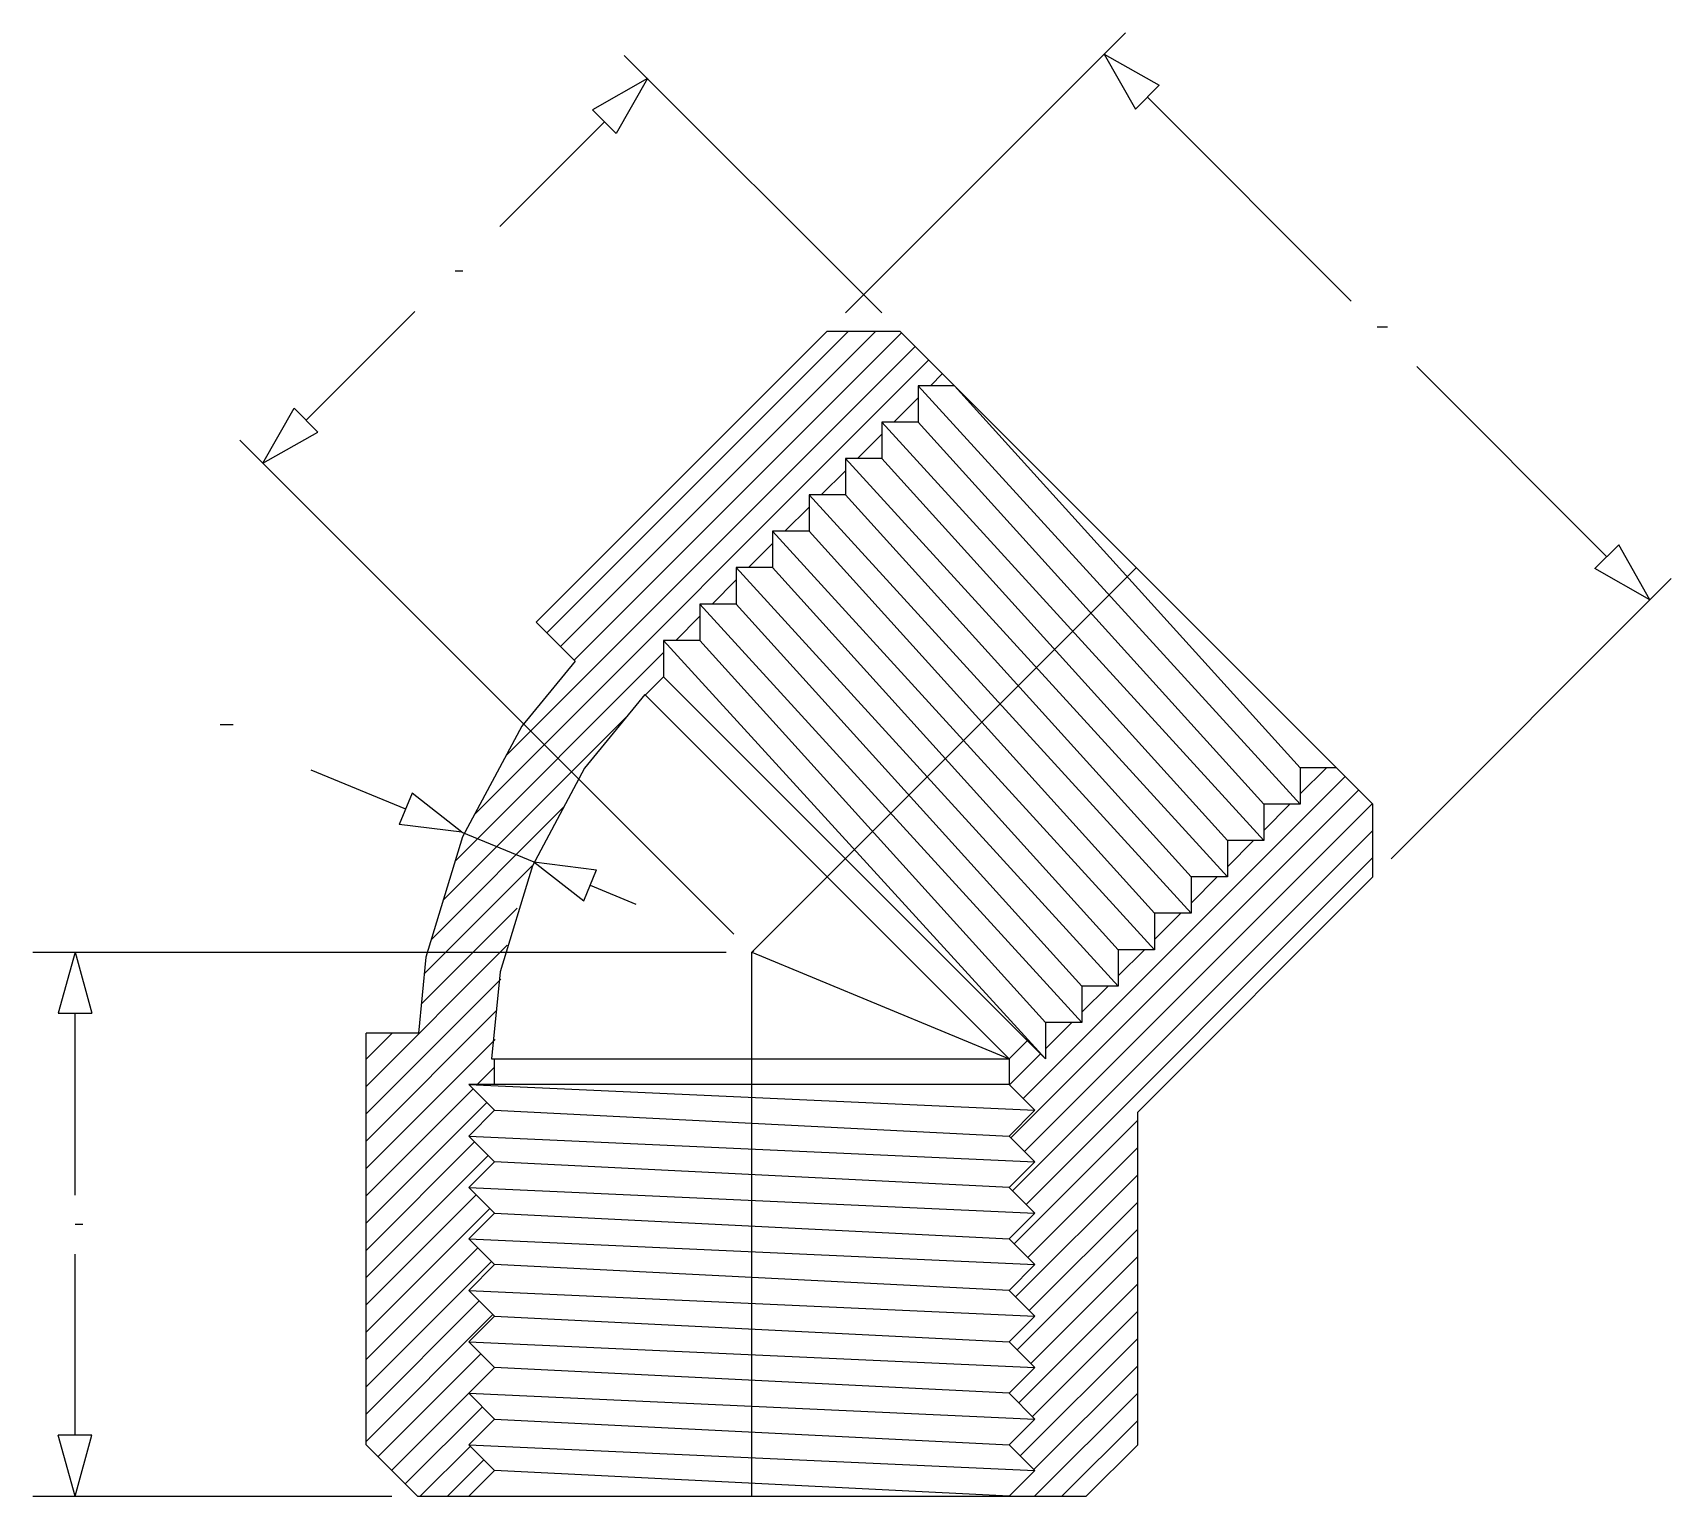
# Model space of a CAD drawing. Extents: x 604 to 1241, y 382 to 951.
import ezdxf

# ---------------------------------------------------------------- set-up
doc = ezdxf.new("R2010")
doc.units = 0
doc.header["$MEASUREMENT"] = 0
doc.layers.get('0').update_dxf_attribs({"linetype": 'CONTINUOUS'})
doc.layers.add('1', color=7, linetype='CONTINUOUS')

msp = doc.modelspace()

# ---------------------------------------------------------------- linework, layer by layer
at = {"color": 4, "linetype": 'Continuous'}
for p, q in [((803.84, 717.52), (921.12, 834.8)), ((809.14, 712.22), (931.72, 834.8)), ((787.89, 669.75), (947.03, 828.89)), ((814.44, 706.91), (941.72, 834.19)), ((775.71, 646.96), (952.33, 823.58)), ((952.94, 813.59), (957.63, 818.28)), ((938.79, 799.44), (948.19, 808.84)), ((924.65, 785.3), (934.05, 794.7)), ((910.51, 771.16), (919.91, 780.56)), ((896.37, 757.02), (905.76, 766.41)), ((882.23, 742.87), (891.62, 752.27)), ((868.09, 728.74), (877.48, 738.13)), ((853.94, 714.59), (863.34, 723.99)), ((768.18, 628.83), (849.19, 709.84)), ((763.56, 613.61), (835.07, 685.11)), ((1096.68, 654.9), (1106.87, 665.09)), ((984.25, 521.25), (1119.45, 656.46)), ((988.94, 536.56), (1114.15, 661.76)), ((758.95, 598.38), (810.49, 649.93)), ((989.55, 515.95), (1124.75, 651.16)), ((1082.54, 640.77), (1092.73, 650.95)), ((984.85, 500.65), (1124.96, 640.76)), ((1068.4, 626.62), (1078.59, 636.81)), ((756.21, 585.04), (798.15, 626.98)), ((990.16, 495.34), (1124.96, 630.15)), ((1054.26, 612.48), (1064.45, 622.67)), ((755.06, 573.28), (792.32, 610.54)), ((1040.11, 598.34), (1050.3, 608.53)), ((733.54, 541.16), (788.47, 596.09)), ((1025.97, 584.2), (1036.16, 594.38)), ((733.54, 530.55), (785.96, 582.97)), ((1011.83, 570.05), (1022.02, 580.24)), ((733.54, 519.95), (784.44, 570.84)), ((733.54, 551.77), (743.73, 561.96)), ((733.54, 551.77), (743.73, 561.96)), ((997.69, 555.91), (1007.88, 566.1)), ((733.54, 509.34), (783.69, 559.48)), ((776.63, 541.82), (783.54, 548.73)), ((983.64, 541.86), (995.71, 553.93)), ((983.64, 541.86), (995.71, 553.93)), ((733.54, 498.73), (775.16, 540.34)), ((733.54, 488.13), (780.46, 535.04)), ((985.46, 480.04), (1033.54, 528.13)), ((733.54, 477.52), (775.76, 519.74)), ((990.76, 474.74), (1033.54, 517.52)), ((733.54, 466.91), (781.07, 514.43)), ((986.07, 459.43), (1033.54, 506.91)), ((733.54, 456.31), (776.37, 499.13)), ((733.54, 445.7), (781.67, 493.83)), ((991.37, 454.13), (1033.54, 496.31)), ((986.67, 438.83), (1033.54, 485.7)), ((733.54, 435.09), (776.98, 478.52)), ((733.54, 424.49), (782.28, 473.22)), ((991.98, 433.52), (1033.54, 475.09)), ((987.28, 418.22), (1033.54, 464.49)), ((733.54, 413.88), (777.58, 457.92)), ((733.54, 403.27), (782.88, 452.62)), ((992.58, 412.92), (1033.54, 453.88)), ((987.88, 397.62), (1033.54, 443.27)), ((738.19, 397.31), (778.19, 437.31)), ((743.49, 392.01), (783.49, 432.01)), ((993.19, 392.31), (1033.54, 432.67)), ((993.44, 381.96), (1033.54, 422.06)), ((748.79, 386.71), (778.79, 416.71)), ((1004.05, 381.96), (1033.54, 411.45)), ((754.65, 381.96), (774.1, 401.4)), ((765.26, 381.96), (779.4, 396.1))]:
    msp.add_line(p, q, dxfattribs=at)
at = {"layer": '1', "color": 3, "linetype": 'Continuous'}
for p, q in [((919.9, 841.87), (1028.8, 950.76)), ((934.04, 841.87), (833.96, 941.96)), ((1020.52, 942.48), (1032.65, 921.08)), ((1020.52, 942.48), (1041.92, 930.35)), ((842.96, 932.95), (821.56, 920.82)), ((842.96, 932.95), (830.83, 911.55)), ((1041.92, 930.35), (1032.65, 921.08)), ((1116.49, 846.49), (1037.28, 925.71)), ((821.56, 920.82), (830.83, 911.55)), ((785.51, 875.49), (826.19, 916.19)), ((710.22, 800.22), (752.51, 842.49)), ((1215.88, 747.11), (1141.99, 820.99)), ((693.46, 783.45), (705.59, 804.86)), ((714.86, 795.58), (705.59, 804.86)), ((876.47, 600.44), (684.46, 792.46)), ((693.46, 783.45), (714.86, 795.58)), ((1211.24, 742.48), (1220.51, 751.75)), ((1232.64, 730.34), (1220.51, 751.75)), ((1232.64, 730.34), (1211.24, 742.48)), ((1132.03, 629.74), (1240.93, 738.63)), ((712.14, 664.35), (748.93, 649.12)), ((751.44, 655.17), (746.42, 643.06)), ((770.84, 640.04), (751.44, 655.17)), ((770.84, 640.04), (746.42, 643.06)), ((770.84, 640.04), (798.76, 628.48)), ((798.76, 628.48), (823.18, 625.46)), ((798.76, 628.48), (818.16, 613.35)), ((818.16, 613.35), (823.18, 625.46)), ((820.67, 619.41), (838.49, 612.02)), ((604, 593.37), (873.54, 593.37)), ((620.45, 593.37), (613.89, 569.66)), ((620.45, 593.37), (627.01, 569.66)), ((883.54, 593.37), (884.25, 594.08)), ((613.89, 569.66), (627.01, 569.66)), ((620.45, 499), (620.45, 569.66)), ((620.45, 405.67), (620.45, 476)), ((620.45, 381.96), (613.89, 405.67)), ((627.01, 405.67), (613.89, 405.67)), ((620.45, 381.96), (627.01, 405.67)), ((604, 381.96), (743.54, 381.96))]:
    msp.add_line(p, q, dxfattribs=at)
at = {"layer": '1', "color": 5, "linetype": 'Continuous'}
for p, q in [((768.21, 858.21), (771.21, 858.21)), ((1126.58, 836.41), (1130.58, 836.41)), ((676.85, 681.97), (681.85, 681.97)), ((620.45, 487.66), (623.45, 487.66))]:
    msp.add_line(p, q, dxfattribs=at)
at = {"layer": '1', "color": 7, "linetype": 'Continuous'}
for p, q in [((799.69, 721.66), (912.83, 834.8)), ((912.83, 834.8), (941.11, 834.8)), ((1124.96, 650.95), (941.11, 834.8)), ((962.33, 813.59), (948.19, 813.59)), ((948.19, 813.59), (948.19, 799.44)), ((962.33, 813.59), (1096.68, 665.09)), ((948.19, 799.44), (934.05, 799.44)), ((934.05, 799.44), (934.05, 785.3)), ((1082.54, 650.95), (948.19, 799.44)), ((934.05, 785.3), (919.91, 785.3)), ((919.91, 785.3), (919.91, 771.16)), ((934.05, 785.3), (1068.4, 636.81)), ((919.91, 771.16), (905.76, 771.16)), ((905.76, 771.16), (905.76, 757.02)), ((1054.26, 622.67), (919.91, 771.16)), ((905.76, 757.02), (891.62, 757.02)), ((891.62, 757.02), (891.62, 742.87)), ((905.76, 757.02), (1040.11, 608.53)), ((891.62, 742.87), (877.48, 742.87)), ((877.48, 742.87), (877.48, 728.74)), ((1025.97, 594.38), (891.62, 742.87)), ((877.48, 728.74), (863.34, 728.74)), ((863.34, 728.74), (863.34, 714.59)), ((877.48, 728.74), (1011.83, 580.24)), ((799.69, 721.66), (814.79, 706.56)), ((863.34, 714.59), (849.19, 714.59)), ((849.19, 714.59), (849.19, 700.45)), ((997.69, 566.1), (863.34, 714.59)), ((814.79, 706.56), (794.06, 681.29)), ((842.12, 693.37), (849.19, 700.45)), ((849.19, 700.45), (997.69, 551.96)), ((841.97, 693.52), (818.52, 664.95)), ((983.54, 551.96), (841.97, 693.52)), ((794.06, 681.29), (771.03, 638.21)), ((818.52, 664.95), (798.21, 626.95)), ((1110.82, 665.09), (1096.68, 665.09)), ((1096.68, 665.09), (1096.68, 650.95)), ((1096.68, 650.95), (1082.54, 650.95)), ((1082.54, 650.95), (1082.54, 636.81)), ((1124.96, 622.67), (1124.96, 650.95)), ((771.03, 638.21), (756.85, 591.46)), ((1082.54, 636.81), (1068.4, 636.81)), ((1068.4, 636.81), (1068.4, 622.67)), ((798.21, 626.95), (785.7, 585.72)), ((1033.54, 531.25), (1124.96, 622.67)), ((1068.4, 622.67), (1054.26, 622.67)), ((1054.26, 622.67), (1054.26, 608.53)), ((1054.26, 608.53), (1040.11, 608.53)), ((1040.11, 608.53), (1040.11, 594.38)), ((883.54, 593.37), (983.54, 551.96)), ((1040.11, 594.38), (1025.97, 594.38)), ((1025.97, 594.38), (1025.97, 580.24)), ((756.85, 591.46), (753.94, 561.96)), ((785.7, 585.72), (782.38, 551.96)), ((1025.97, 580.24), (1011.83, 580.24)), ((1011.83, 580.24), (1011.83, 566.1)), ((733.54, 401.96), (733.54, 561.96)), ((753.94, 561.96), (733.54, 561.96)), ((1011.83, 566.1), (997.69, 566.1)), ((997.69, 566.1), (997.69, 551.96)), ((983.54, 551.96), (990.61, 559.02)), ((782.38, 551.96), (983.54, 551.96)), ((783.54, 541.96), (783.54, 551.96)), ((983.54, 551.96), (983.54, 541.96)), ((983.54, 541.96), (773.54, 541.96)), ((783.54, 531.96), (773.54, 541.96)), ((993.54, 531.96), (983.54, 541.96)), ((773.54, 521.96), (783.54, 531.96)), ((783.54, 531.96), (983.54, 521.96)), ((983.54, 521.96), (993.54, 531.96)), ((1033.54, 401.96), (1033.54, 531.25)), ((783.54, 511.96), (773.54, 521.96)), ((993.54, 511.96), (983.54, 521.96)), ((773.54, 501.96), (783.54, 511.96)), ((983.54, 501.96), (783.54, 511.96)), ((983.54, 501.96), (993.54, 511.96)), ((783.54, 491.96), (773.54, 501.96)), ((993.54, 491.96), (983.54, 501.96)), ((773.54, 481.96), (783.54, 491.96)), ((783.54, 491.96), (983.54, 481.96)), ((983.54, 481.96), (993.54, 491.96)), ((783.54, 471.96), (773.54, 481.96)), ((993.54, 471.96), (983.54, 481.96)), ((773.54, 461.96), (783.54, 471.96)), ((983.54, 461.96), (783.54, 471.96)), ((983.54, 461.96), (993.54, 471.96)), ((783.54, 451.96), (773.54, 461.96)), ((993.54, 451.96), (983.54, 461.96)), ((773.54, 441.96), (783.54, 451.96)), ((783.54, 451.96), (983.54, 441.96)), ((983.54, 441.96), (993.54, 451.96)), ((783.54, 431.96), (773.54, 441.96)), ((993.54, 431.96), (983.54, 441.96)), ((773.54, 421.96), (783.54, 431.96)), ((983.54, 421.96), (783.54, 431.96)), ((983.54, 421.96), (993.54, 431.96)), ((783.54, 411.96), (773.54, 421.96)), ((993.54, 411.96), (983.54, 421.96)), ((773.54, 401.96), (783.54, 411.96)), ((783.54, 411.96), (983.54, 401.96)), ((983.54, 401.96), (993.54, 411.96)), ((733.54, 401.96), (753.54, 381.96)), ((783.54, 391.96), (773.54, 401.96)), ((993.54, 391.96), (983.54, 401.96)), ((1013.54, 381.96), (1033.54, 401.96)), ((773.54, 381.96), (783.54, 391.96)), ((983.54, 381.96), (783.54, 391.96)), ((983.54, 381.96), (993.54, 391.96)), ((753.54, 381.96), (1013.54, 381.96))]:
    msp.add_line(p, q, dxfattribs=at)
at = {"layer": '1', "color": 4, "linetype": 'Continuous'}
for p, q in [((1096.68, 650.95), (948.19, 813.59)), ((1082.54, 636.81), (934.05, 799.44)), ((1068.4, 622.67), (919.91, 785.3)), ((1054.26, 608.53), (905.76, 771.16)), ((1040.11, 594.38), (891.62, 757.02)), ((1025.97, 580.24), (877.48, 742.87)), ((883.54, 593.37), (1033.04, 742.87)), ((1011.83, 566.1), (863.34, 728.74)), ((997.69, 551.96), (849.19, 714.59)), ((883.54, 381.96), (883.54, 593.37)), ((773.54, 541.96), (993.54, 531.96)), ((773.54, 521.96), (993.54, 511.96)), ((773.54, 501.96), (993.54, 491.96)), ((773.54, 481.96), (993.54, 471.96)), ((773.54, 461.96), (993.54, 451.96)), ((773.54, 441.96), (993.54, 431.96)), ((773.54, 421.96), (993.54, 411.96)), ((773.54, 401.96), (993.54, 391.96))]:
    msp.add_line(p, q, dxfattribs=at)

doc.saveas('drawing.dxf')
